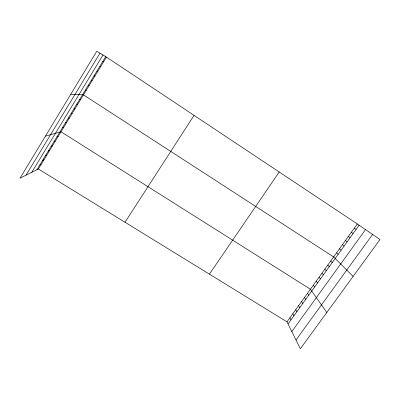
<?xml version="1.0" encoding="UTF-8"?>
<svg xmlns="http://www.w3.org/2000/svg" width="400" height="400" viewBox="0 0 400 400"><rect width="100%" height="100%" fill="white"/><g stroke="black" fill="none" stroke-linecap="round" stroke-linejoin="round"><path stroke-width="0.6" d="M26.02 175.175L99.965 53.18M31.76 172.295L102.99 55.015M36.925 169.705L105.705 56.66M38.365 168.98L106.465 57.12L96.785 51.245L20 178.195L38.365 168.98L286.98 321.85L300.35 348.755L380 239.53L357.335 223.95L106.465 57.12M125.01 222.255L194.05 115.365M209.41 274.155L279.21 171.995M286.98 321.85L357.335 223.95M288.04 323.985L359.125 225.18M291.82 331.595L365.525 229.58M295.995 339.995L372.605 234.445M39.755 165.055L41.17 164.375M42.59 160.39L43.98 159.76M45.435 155.715L46.795 155.13M48.29 151.025L49.625 150.49M51.15 146.32L52.455 145.835M54.02 141.605L55.3 141.165M56.9 136.875L58.15 136.485M45.45 136.115L61.01 131.79L310.415 289.24L326.81 312.465M62.595 127.51L63.79 127.22M65.415 122.88L66.58 122.635M68.24 118.235L69.375 118.04M71.075 113.58L72.18 113.435M73.915 108.91L74.995 108.815M76.765 104.225L77.815 104.18M79.62 99.53L80.645 99.53M70.79 94.22L83.48 94.87L333.635 256.93L353.1 276.42M85.36 90.1L86.325 90.2M88.245 85.36L89.18 85.515M91.135 80.615L92.04 80.815M94.03 75.85L94.91 76.105M96.94 71.075L97.785 71.375M99.855 66.285L100.67 66.64M102.775 61.48L103.565 61.885M354.345 228.11L356.105 229.38M351.365 232.26L353.09 233.57M348.39 236.395L350.085 237.745M345.42 240.525L347.085 241.915M342.465 244.64L344.095 246.07M339.51 248.75L341.115 250.215M336.57 252.845L338.14 254.35M330.705 261.005L332.215 262.585M327.785 265.07L329.26 266.69M324.87 269.125L326.32 270.78M321.965 273.17L323.38 274.86M319.065 277.2L320.455 278.93M316.175 281.225L317.53 282.99M313.29 285.235L314.62 287.04M307.455 293.355L308.725 295.23M304.51 297.455L305.745 299.37M301.57 301.55L302.775 303.5M298.635 305.63L299.815 307.62M295.71 309.7L296.86 311.725M292.79 313.76L293.91 315.82M289.88 317.81L290.97 319.905"/></g></svg>
